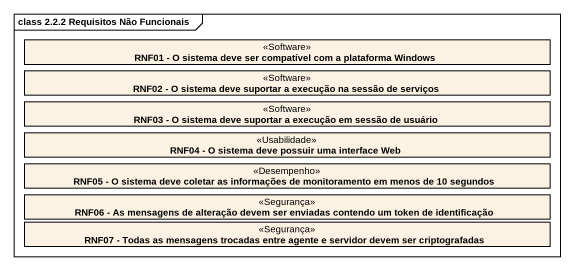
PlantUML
@startuml
mainframe class 2.2.2 Requisitos Não Funcionais
hide circle
hide empty members
class "RNF01 - O sistema deve ser compatível com a plataforma Windows" as RNF01_O_sistema_deve_ser <<Software>>
class "RNF02 - O sistema deve suportar a execução na sessão de serviços" as RNF02_O_sistema_deve <<Software>>
class "RNF03 - O sistema deve suportar a execução em sessão de usuário" as RNF03_O_sistema_deve <<Software>>
class "RNF04 - O sistema deve possuir uma interface Web" as RNF04_O_sistema_deve <<Usabilidade>>
class "RNF05 - O sistema deve coletar as informações de monitoramento em menos de 10 segundos" as RNF05_O_sistema_deve <<Desempenho>>
class "RNF06 - As mensagens de alteração devem ser enviadas contendo um token de identificação" as RNF06_As_mensagens_de <<Segurança>>
class "RNF07 - Todas as mensagens trocadas entre agente e servidor devem ser criptografadas" as RNF07_Todas_as_mensagens <<Segurança>>
@enduml
